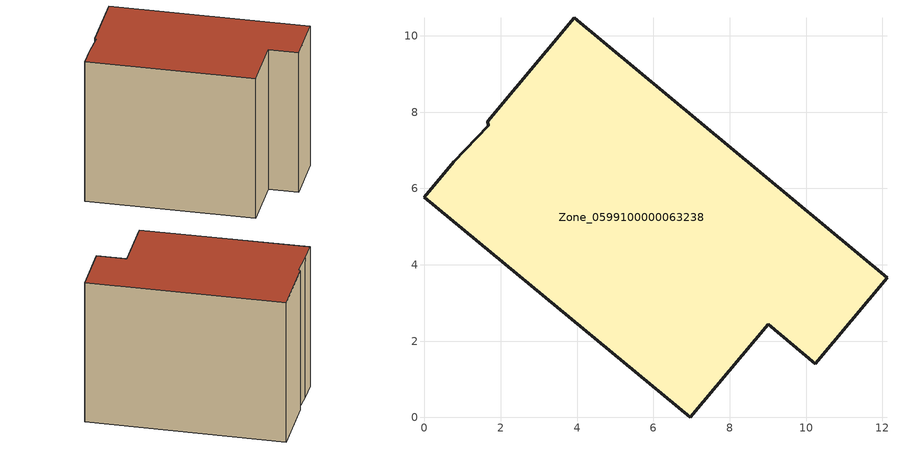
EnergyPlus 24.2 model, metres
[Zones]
Zone_0599100000063238
 floor ground (C_G): 0.77,6.7 1.68,7.64 1.66,7.76 3.92,10.48 12.12,3.66 10.24,1.41 9.01,2.44 6.97,0 0,5.77 z0
 wall outside (C_F): 1.68,7.64 0.77,6.7 0,5.77 6.97,0 9.01,2.44 10.24,1.41 12.12,3.66 3.92,10.48 1.66,7.76 1.68,7.64 z0:8.25
 roof outside (C_R): 0.77,6.7 0,5.77 6.97,0 9.01,2.44 10.24,1.41 12.12,3.66 3.92,10.48 1.66,7.76 1.68,7.64 z8.25
[BUILDING]
Pand.0599100000063238: North Axis=0; Terrain=City; Loads Convergence Tolerance Value=0.04; Temperature Convergence Tolerance Value=0.4; Solar Distribution=FullExterior; Maximum Number of Warmup Days=25; Minimum Number of Warmup Days=1
[Site:Location]
Rotterdam.The.Hague.AP_ZH_NLD Design_Conditions: Latitude=51.96; Longitude=4.45; Time Zone=1; Elevation=-4.5
[SITE:GROUNDTEMPERATURE:BUILDINGSURFACE]
18, 18, 18, 18, 18, 18, 18, 18, 18, 18, 18, 18
[MATERIAL] Thermal Absorptance=0.9; Solar Absorptance=0.7; Visible Absorptance=0.7
Name | Roughness | Thickness | Conductivity | Density | Specific Heat
G.TI.1946-1964 | MediumSmooth | 0.15 | 1 | 540 | 1210
F.TI.1946-1964 | Rough | 0.3 | 0.857143 | 1920 | 840
R.TI.1946-1964 | MediumRough | 0.2 | 0.277778 | 1500 | 1000
[CONSTRUCTION]
C_G: G.TI.1946-1964
C_F: F.TI.1946-1964
C_R: R.TI.1946-1964
[ZONE]
Zone_0599100000063238: Type=1; Multiplier=1; Ceiling Height=Autocalculate; Volume=Autocalculate; Floor Area=autocalculate; Part of Total Floor Area=Yes
[ZONEINFILTRATION:DESIGNFLOWRATE]
Infil_Zone_0599100000063238: Zone or ZoneList or Space or SpaceList=Zone_0599100000063238; Schedule=AlwaysOn; Design Flow Rate Calculation Method=Flow/Area; Flow Rate per Floor Area=0.003; Constant Term Coefficient=1; Temperature Term Coefficient=0; Velocity Term Coefficient=0; Velocity Squared Term Coefficient=0
[HVACTEMPLATE:ZONE:IDEALLOADSAIRSYSTEM]
Zone_0599100000063238: Maximum Heating Supply Air Temperature=50; Minimum Cooling Supply Air Temperature=13; Maximum Heating Supply Air Humidity Ratio=0.0156; Minimum Cooling Supply Air Humidity Ratio=0.0077; Heating Limit=NoLimit; Cooling Limit=NoLimit; Dehumidification Control Type=ConstantSensibleHeatRatio; Cooling Sensible Heat Ratio=0.7; Dehumidification Setpoint=60; Humidification Control Type=None; Humidification Setpoint=30; Outdoor Air Method=None; Outdoor Air Flow Rate per Person=0.00944; Outdoor Air Flow Rate per Zone Floor Area=0; Outdoor Air Flow Rate per Zone=0; Demand Controlled Ventilation Type=None; Outdoor Air Economizer Type=NoEconomizer; Heat Recovery Type=None; Sensible Heat Recovery Effectiveness=0.7; Latent Heat Recovery Effectiveness=0.65
[ZONECONTROL:THERMOSTAT]
ThermostatControl_Zone_0599100000063238: Zone or ZoneList=Zone_0599100000063238; Control Type Schedule=DualSetpointControlType; Control 1=Thermostat_Zone_0599100000063238; Temperature Difference Between Cutout And Setpoint=0
[THERMOSTATSETPOINT:DUALSETPOINT]
Thermostat_Zone_0599100000063238: Heating Setpoint Temperature Schedule=HeatingSetpoint_Zone_0599100000063238; Cooling Setpoint Temperature Schedule=CoolingSetpoint_Zone_0599100000063238
[SCHEDULE:COMPACT]
HeatingSetpoint_Zone_0599100000063238: Through: 12/31, For: AllDays, Until: 24:00, 21
CoolingSetpoint_Zone_0599100000063238: Through: 12/31, For: AllDays, Until: 24:00, 24
DualSetpointControlType: Through: 12/31, For: AllDays, Until: 24:00, 4
AlwaysOn: Through: 12/31, For: AllDays, Until: 24:00, 1
